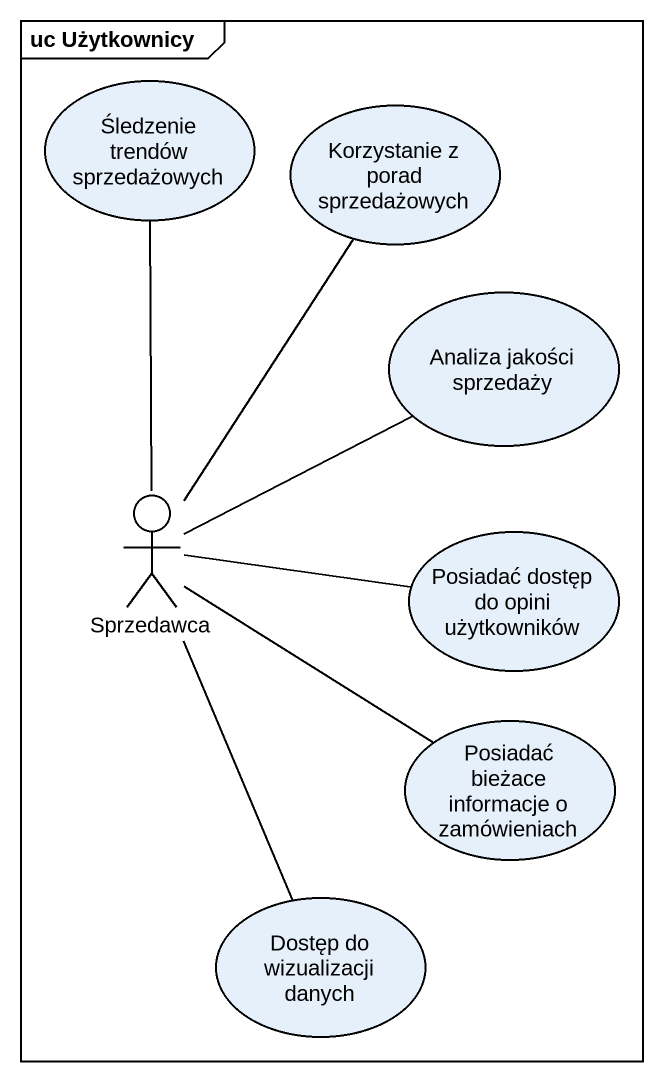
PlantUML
@startuml
mainframe uc Użytkownicy
usecase "Śledzenie trendów sprzedażowych" as Śledzenie_trendów
usecase "Korzystanie z porad sprzedażowych" as Korzystanie_z_porad
usecase "Analiza jakości sprzedaży" as Analiza_jakości_sprzedaży
actor Sprzedawca
usecase "Posiadać dostęp do opini użytkowników" as Posiadać_dostęp_do_opini
usecase "Posiadać bieżace informacje o zamówieniach" as Posiadać_bieżace_informacje
usecase "Dostęp do wizualizacji danych" as Dostęp_do_wizualizacji
Sprzedawca -up- Śledzenie_trendów
Sprzedawca -up- Korzystanie_z_porad
Sprzedawca -up- Analiza_jakości_sprzedaży
Sprzedawca -right- Posiadać_dostęp_do_opini
Sprzedawca -right- Posiadać_bieżace_informacje
Sprzedawca -- Dostęp_do_wizualizacji
@enduml
